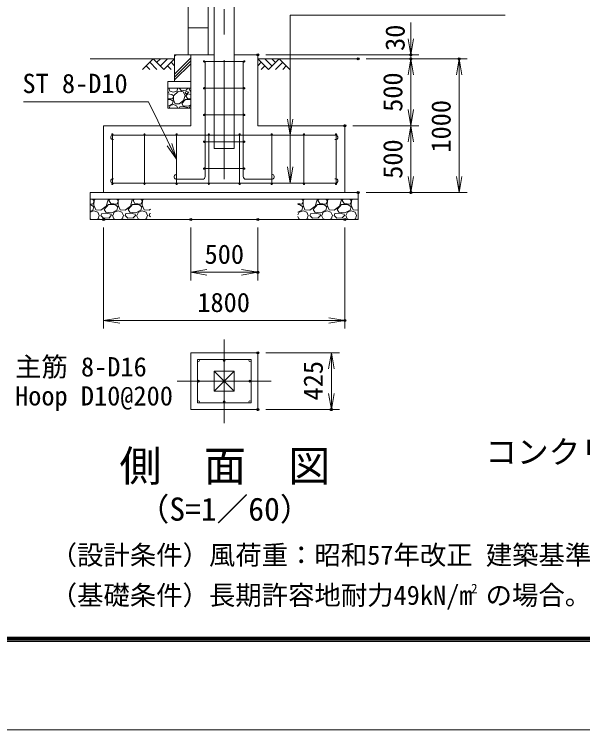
# Model space of a CAD drawing. Units: millimetres at full size, with parts at other scales. Extents: x -12600 to 12600, y -8910 to 8910.
# Drawn here: x -1269 to 2973, y -8910 to -3566 of the extents above; entities that cross this region are included whole.
import ezdxf
from ezdxf.enums import TextEntityAlignment as Align

# ---------------------------------------------------------------- set-up
doc = ezdxf.new("R2010")
doc.units = ezdxf.units.MM
doc.header["$LTSCALE"] = 30
doc.header["$PDMODE"] = 32
doc.header["$PDSIZE"] = 15
doc.linetypes.add('USER1', pattern=[50.8, 31.75, -6.35, 6.35, -6.35])
for name, color, linetype, lineweight in [('0-0_D-BMK', 2, 'USER1', 13), ('0-1_D-STR1', 1, 'Continuous', 18), ('0-2_D-BGD', 7, 'Continuous', 18), ('0-3_0', 7, 'Continuous', 18), ('0-4_D-DCR-HCH', 7, 'Continuous', 13), ('0-5_D-STR4', 7, 'Continuous', 18), ('0-6_D-STR3', 3, 'Continuous', 13), ('0-7_D-STR-DIM', 7, 'Continuous', 13), ('0-A_D-STR-TXT', 7, 'Continuous', 13), ('0-B_D-TTL-TXT', 7, 'Continuous', 13), ('0-C_D-TTL', 7, 'Continuous', 18)]:
    doc.layers.add(name, color=color, linetype=linetype, lineweight=lineweight)
doc.layers.add('0-8_Defpoints', color=253, linetype='Continuous')
doc.styles.add('ＭＳ ゴシック', font='')
doc.styles.get('ＭＳ ゴシック').set_extended_font_data('MS Gothic')

# ---------------------------------------------------------------- blocks, each defined once
blk = doc.blocks.new('_Open')
at = {"layer": '0-3_0'}
blk.add_line((-30, 5), (0, 0), dxfattribs=at)
blk.add_lwpolyline([(-30, -5), (0, 0), (-30, 0)], dxfattribs=at)

msp = doc.modelspace()

# ---------------------------------------------------------------- linework, layer by layer
at = {"layer": '0-0_D-BMK'}
for p, q in [((297.74, 2187.57), (297.74, -4668.32)), ((297.74, -5994.45), (297.74, -6619.45)), ((-52.26, -6306.95), (647.74, -6306.95))]:
    msp.add_line(p, q, dxfattribs=at)
at = {"layer": '0-1_D-STR1'}
for p, q in [((222.74, -6231.95), (372.74, -6381.95)), ((222.74, -6381.95), (372.74, -6231.95))]:
    msp.add_line(p, q, dxfattribs=at)
msp.add_lwpolyline([(222.74, 2159.55), (222.74, -4568.32), (372.74, -4568.32), (372.74, 2221.68)], dxfattribs=at)
msp.add_lwpolyline([(222.74, -6231.95), (222.74, -6381.95), (372.74, -6381.95), (372.74, -6231.95)], close=True, dxfattribs=at)
at = {"layer": '0-2_D-BGD'}
for p, q in [((27.74, -3668.32), (177.74, -3668.32)), ((-72.26, -3898.32), (-702.26, -3898.32)), ((222.74, -3868.32), (-72.26, -3868.32)), ((1297.74, -3898.32), (547.74, -3898.32))]:
    msp.add_line(p, q, dxfattribs=at)
at = {"layer": '0-3_0'}
for p, q in [((27.74, -3868.32), (27.74, -2868.32)), ((177.74, -3868.32), (177.74, -2868.32))]:
    msp.add_line(p, q, dxfattribs=at)
at = {"layer": '0-4_D-DCR-HCH'}
for p, q in [((-231.89, -3898.32), (-311.71, -3978.13)), ((-231.89, -3898.32), (-152.08, -3978.13)), ((-205.29, -3924.92), (-178.68, -3898.32)), ((-178.68, -3951.53), (-125.47, -3898.32)), ((-152.08, -3978.13), (-72.26, -3898.32)), ((-72.26, -3879.97), (-60.61, -3868.32)), ((-72.26, -4012.55), (47.74, -3892.55)), ((627.56, -3978.13), (547.74, -3898.32)), ((654.17, -3951.53), (600.95, -3898.32)), ((707.38, -3898.32), (627.56, -3978.13)), ((680.91, -3925.06), (654.17, -3898.32)), ((707.38, -3898.32), (787.2, -3978.13)), ((-285.11, -3951.53), (-258.38, -3978.13)), ((-258.5, -3924.92), (-205.04, -3978.13)), ((-125.47, -3951.53), (-98.74, -3978.13)), ((-98.86, -3924.92), (-72.26, -3951.41)), ((-72.26, -4034.65), (47.74, -3914.65)), ((-72.26, -4056.74), (47.74, -3936.74)), ((574.35, -3924.92), (547.74, -3951.41)), ((600.95, -3951.53), (574.23, -3978.13)), ((733.98, -3924.92), (680.53, -3978.13)), ((760.59, -3951.53), (733.86, -3978.13)), ((-116.08, -4149.11), (-122.26, -4147.05)), ((-122.26, -4152.82), (-116.08, -4149.11)), ((-93.58, -4165.61), (-122.26, -4161.31)), ((-116.08, -4119.11), (-107.08, -4140.11)), ((-114.58, -4119.11), (-114.24, -4118.32)), ((-107.08, -4140.11), (-81.58, -4147.61)), ((-81.58, -4176.11), (-93.58, -4165.61)), ((-81.58, -4147.61), (-56.08, -4140.11)), ((-45.58, -4143.11), (-80.08, -4174.61)), ((-56.08, -4140.11), (-48.58, -4119.11)), ((-48.95, -4118.32), (-48.58, -4119.11)), ((-9.58, -4146.11), (-45.58, -4143.11)), ((-38.08, -4119.11), (-37.78, -4118.32)), ((-21.58, -4137.11), (-38.08, -4119.11)), ((12.92, -4134.11), (-21.58, -4137.11)), ((6.92, -4173.11), (-9.58, -4146.11)), ((15.92, -4143.11), (5.42, -4147.61)), ((5.42, -4147.61), (11.42, -4162.61)), ((11.42, -4162.61), (33.92, -4149.11)), ((26.42, -4161.11), (11.42, -4176.11)), ((26.42, -4119.11), (12.92, -4134.11)), ((33.92, -4149.11), (15.92, -4143.11)), ((26.42, -4119.11), (26.26, -4118.32)), ((47.74, -4164.31), (26.42, -4161.11)), ((33.92, -4119.11), (42.92, -4140.11)), ((35.42, -4119.11), (35.76, -4118.32)), ((42.92, -4140.11), (47.74, -4141.53)), ((-122.26, -4194.63), (-89.08, -4198.61)), ((-122.26, -4201.61), (-102.58, -4201.61)), ((-102.58, -4201.61), (-83.08, -4215.11)), ((-89.08, -4198.61), (-81.58, -4185.11)), ((-83.08, -4215.11), (-89.08, -4236.11)), ((-80.08, -4174.61), (-81.58, -4206.11)), ((-81.58, -4185.11), (-81.58, -4176.11)), ((-81.58, -4206.11), (-69.58, -4234.61)), ((-38.08, -4236.11), (-5.08, -4210.61)), ((-18.58, -4231.61), (8.42, -4201.61)), ((-5.08, -4210.61), (6.92, -4173.11)), ((11.42, -4176.11), (23.42, -4194.11)), ((23.42, -4194.11), (47.74, -4197.03)), ((-120.58, -4252.61), (-122.26, -4252.48)), ((-89.08, -4236.11), (-120.58, -4252.61)), ((-114.24, -4268.32), (-105.58, -4248.11)), ((-105.58, -4248.11), (-81.58, -4240.61)), ((-81.58, -4240.61), (-57.58, -4249.61)), ((-69.58, -4234.61), (-38.08, -4236.11)), ((-57.58, -4249.61), (-48.95, -4268.32)), ((-37.78, -4268.32), (-33.58, -4257.11)), ((-5.08, -4254.11), (-33.58, -4257.11)), ((-8.08, -4249.61), (-18.58, -4231.61)), ((29.42, -4252.61), (-8.08, -4249.61)), ((24.92, -4261.61), (-5.08, -4254.11)), ((26.26, -4268.32), (24.92, -4261.61)), ((47.74, -4243.02), (29.42, -4252.61)), ((35.76, -4268.32), (44.42, -4248.11)), ((44.42, -4248.11), (47.74, -4247.08)), ((-674.37, -4956.9), (-684.18, -4948.32)), ((-683.37, -4983.9), (-674.37, -4967.7)), ((-672.57, -4955.1), (-674.37, -4992.9)), ((-674.37, -4967.7), (-674.37, -4956.9)), ((-665.13, -4948.32), (-672.57, -4955.1)), ((-582.57, -4998.3), (-568.17, -4953.3)), ((-568.17, -4953.3), (-571.21, -4948.32)), ((-554.18, -4948.32), (-562.77, -4956.9)), ((-562.77, -4956.9), (-548.37, -4978.5)), ((-494.37, -4956.9), (-504.18, -4948.32)), ((-503.37, -4983.9), (-494.37, -4967.7)), ((-492.57, -4955.1), (-494.37, -4992.9)), ((-494.37, -4967.7), (-494.37, -4956.9)), ((-485.13, -4948.32), (-492.57, -4955.1)), ((-402.57, -4998.3), (-388.17, -4953.3)), ((-388.17, -4953.3), (-391.21, -4948.32)), ((-374.18, -4948.32), (-382.77, -4956.9)), ((-382.77, -4956.9), (-368.37, -4978.5)), ((-314.37, -4956.9), (-324.18, -4948.32)), ((-323.37, -4983.9), (-314.37, -4967.7)), ((-312.57, -4955.1), (-314.37, -4992.9)), ((-314.37, -4967.7), (-314.37, -4956.9)), ((-305.13, -4948.32), (-312.57, -4955.1)), ((885.63, -4956.9), (875.82, -4948.32)), ((876.63, -4983.9), (885.63, -4967.7)), ((887.43, -4955.1), (885.63, -4992.9)), ((885.63, -4967.7), (885.63, -4956.9)), ((894.87, -4948.32), (887.43, -4955.1)), ((977.43, -4998.3), (991.83, -4953.3)), ((991.83, -4953.3), (988.79, -4948.32)), ((1005.82, -4948.32), (997.23, -4956.9)), ((997.23, -4956.9), (1011.63, -4978.5)), ((1065.63, -4956.9), (1055.82, -4948.32)), ((1056.63, -4983.9), (1065.63, -4967.7)), ((1067.43, -4955.1), (1065.63, -4992.9)), ((1065.63, -4967.7), (1065.63, -4956.9)), ((1074.87, -4948.32), (1067.43, -4955.1)), ((1157.43, -4998.3), (1171.83, -4953.3)), ((1171.83, -4953.3), (1168.79, -4948.32)), ((1185.82, -4948.32), (1177.23, -4956.9)), ((1177.23, -4956.9), (1191.63, -4978.5)), ((1245.63, -4956.9), (1235.82, -4948.32)), ((1236.63, -4983.9), (1245.63, -4967.7)), ((1247.43, -4955.1), (1245.63, -4992.9)), ((1245.63, -4967.7), (1245.63, -4956.9)), ((1254.87, -4948.32), (1247.43, -4955.1)), ((-702.26, -4981.64), (-683.37, -4983.9)), ((-702.26, -4987.5), (-699.57, -4987.5)), ((-699.57, -4987.5), (-676.17, -5003.7)), ((-676.17, -5003.7), (-683.37, -5028.9)), ((-674.37, -4992.9), (-659.97, -5027.1)), ((-622.17, -5028.9), (-582.57, -4998.3)), ((-598.77, -5023.5), (-566.37, -4987.5)), ((-566.37, -4987.5), (-519.57, -4987.5)), ((-548.37, -4978.5), (-503.37, -4983.9)), ((-519.57, -4987.5), (-496.17, -5003.7)), ((-496.17, -5003.7), (-503.37, -5028.9)), ((-494.37, -4992.9), (-479.97, -5027.1)), ((-442.17, -5028.9), (-402.57, -4998.3)), ((-418.77, -5023.5), (-386.37, -4987.5)), ((-386.37, -4987.5), (-339.57, -4987.5)), ((-368.37, -4978.5), (-323.37, -4983.9)), ((-339.57, -4987.5), (-316.17, -5003.7)), ((-316.17, -5003.7), (-323.37, -5028.9)), ((-314.37, -4992.9), (-299.97, -5027.1)), ((-262.17, -5028.9), (-252.26, -5021.25)), ((847.74, -4980.44), (876.63, -4983.9)), ((847.74, -4987.5), (860.43, -4987.5)), ((860.43, -4987.5), (883.83, -5003.7)), ((883.83, -5003.7), (876.63, -5028.9)), ((885.63, -4992.9), (900.03, -5027.1)), ((937.83, -5028.9), (977.43, -4998.3)), ((961.23, -5023.5), (993.63, -4987.5)), ((993.63, -4987.5), (1040.43, -4987.5)), ((1011.63, -4978.5), (1056.63, -4983.9)), ((1040.43, -4987.5), (1063.83, -5003.7)), ((1063.83, -5003.7), (1056.63, -5028.9)), ((1065.63, -4992.9), (1080.03, -5027.1)), ((1117.83, -5028.9), (1157.43, -4998.3)), ((1141.23, -5023.5), (1173.63, -4987.5)), ((1173.63, -4987.5), (1220.43, -4987.5)), ((1191.63, -4978.5), (1236.63, -4983.9)), ((1220.43, -4987.5), (1243.83, -5003.7)), ((1243.83, -5003.7), (1236.63, -5028.9)), ((1245.63, -4992.9), (1260.03, -5027.1)), ((-683.37, -5028.9), (-702.26, -5038.8)), ((-702.26, -5043.02), (-674.37, -5034.3)), ((-674.37, -5034.3), (-645.57, -5045.1)), ((-659.97, -5027.1), (-622.17, -5028.9)), ((-645.57, -5045.1), (-634.77, -5068.5)), ((-643.77, -5093.7), (-634.77, -5068.5)), ((-622.17, -5068.5), (-616.77, -5054.1)), ((-602.37, -5090.1), (-622.17, -5068.5)), ((-582.57, -5050.5), (-616.77, -5054.1)), ((-586.17, -5045.1), (-598.77, -5023.5)), ((-541.17, -5048.7), (-586.17, -5045.1)), ((-546.57, -5059.5), (-582.57, -5050.5)), ((-544.77, -5068.5), (-560.97, -5086.5)), ((-544.77, -5068.5), (-546.57, -5059.5)), ((-503.37, -5028.9), (-541.17, -5048.7)), ((-535.77, -5068.5), (-524.97, -5093.7)), ((-533.97, -5068.5), (-523.17, -5043.3)), ((-523.17, -5043.3), (-494.37, -5034.3)), ((-494.37, -5034.3), (-465.57, -5045.1)), ((-479.97, -5027.1), (-442.17, -5028.9)), ((-465.57, -5045.1), (-454.77, -5068.5)), ((-463.77, -5093.7), (-454.77, -5068.5)), ((-442.17, -5068.5), (-436.77, -5054.1)), ((-422.37, -5090.1), (-442.17, -5068.5)), ((-402.57, -5050.5), (-436.77, -5054.1)), ((-406.17, -5045.1), (-418.77, -5023.5)), ((-361.17, -5048.7), (-406.17, -5045.1)), ((-366.57, -5059.5), (-402.57, -5050.5)), ((-364.77, -5068.5), (-380.97, -5086.5)), ((-364.77, -5068.5), (-366.57, -5059.5)), ((-323.37, -5028.9), (-361.17, -5048.7)), ((-355.77, -5068.5), (-344.97, -5093.7)), ((-353.97, -5068.5), (-343.17, -5043.3)), ((-343.17, -5043.3), (-314.37, -5034.3)), ((-314.37, -5034.3), (-285.57, -5045.1)), ((-299.97, -5027.1), (-262.17, -5028.9)), ((-285.57, -5045.1), (-274.77, -5068.5)), ((-283.77, -5093.7), (-274.77, -5068.5)), ((-262.17, -5068.5), (-256.77, -5054.1)), ((-252.26, -5079.31), (-262.17, -5068.5)), ((-252.26, -5053.63), (-256.77, -5054.1)), ((876.63, -5028.9), (847.74, -5044.04)), ((847.74, -5064.52), (856.83, -5043.3)), ((856.83, -5043.3), (885.63, -5034.3)), ((885.63, -5034.3), (914.43, -5045.1)), ((900.03, -5027.1), (937.83, -5028.9)), ((914.43, -5045.1), (925.23, -5068.5)), ((916.23, -5093.7), (925.23, -5068.5)), ((937.83, -5068.5), (943.23, -5054.1)), ((957.63, -5090.1), (937.83, -5068.5)), ((977.43, -5050.5), (943.23, -5054.1)), ((973.83, -5045.1), (961.23, -5023.5)), ((1018.83, -5048.7), (973.83, -5045.1)), ((1013.43, -5059.5), (977.43, -5050.5)), ((1015.23, -5068.5), (999.03, -5086.5)), ((1015.23, -5068.5), (1013.43, -5059.5)), ((1056.63, -5028.9), (1018.83, -5048.7)), ((1024.23, -5068.5), (1035.03, -5093.7)), ((1026.03, -5068.5), (1036.83, -5043.3)), ((1036.83, -5043.3), (1065.63, -5034.3)), ((1065.63, -5034.3), (1094.43, -5045.1)), ((1080.03, -5027.1), (1117.83, -5028.9)), ((1094.43, -5045.1), (1105.23, -5068.5)), ((1096.23, -5093.7), (1105.23, -5068.5)), ((1117.83, -5068.5), (1123.23, -5054.1)), ((1137.63, -5090.1), (1117.83, -5068.5)), ((1157.43, -5050.5), (1123.23, -5054.1)), ((1153.83, -5045.1), (1141.23, -5023.5)), ((1198.83, -5048.7), (1153.83, -5045.1)), ((1193.43, -5059.5), (1157.43, -5050.5)), ((1195.23, -5068.5), (1179.03, -5086.5)), ((1195.23, -5068.5), (1193.43, -5059.5)), ((1236.63, -5028.9), (1198.83, -5048.7)), ((1204.23, -5068.5), (1215.03, -5093.7)), ((1206.03, -5068.5), (1216.83, -5043.3)), ((1216.83, -5043.3), (1245.63, -5034.3)), ((1245.63, -5034.3), (1274.43, -5045.1)), ((1260.03, -5027.1), (1297.74, -5028.9)), ((1274.43, -5045.1), (1285.23, -5068.5)), ((1276.23, -5093.7), (1285.23, -5068.5)), ((-702.26, -5094.5), (-689.28, -5098.32)), ((-659.45, -5098.32), (-643.77, -5093.7)), ((-631.17, -5097.3), (-632.28, -5098.32)), ((-619.01, -5098.32), (-631.17, -5097.3)), ((-560.97, -5086.5), (-602.37, -5090.1)), ((-557.37, -5097.3), (-559.73, -5098.32)), ((-554.33, -5098.32), (-557.37, -5097.3)), ((-524.97, -5093.7), (-509.28, -5098.32)), ((-479.45, -5098.32), (-463.77, -5093.7)), ((-451.17, -5097.3), (-452.28, -5098.32)), ((-439.01, -5098.32), (-451.17, -5097.3)), ((-380.97, -5086.5), (-422.37, -5090.1)), ((-377.37, -5097.3), (-379.73, -5098.32)), ((-374.33, -5098.32), (-377.37, -5097.3)), ((-344.97, -5093.7), (-329.28, -5098.32)), ((-299.45, -5098.32), (-283.77, -5093.7)), ((-271.17, -5097.3), (-272.28, -5098.32)), ((-259.01, -5098.32), (-271.17, -5097.3)), ((847.74, -5076.69), (855.03, -5093.7)), ((855.03, -5093.7), (870.72, -5098.32)), ((900.55, -5098.32), (916.23, -5093.7)), ((928.83, -5097.3), (927.72, -5098.32)), ((940.99, -5098.32), (928.83, -5097.3)), ((999.03, -5086.5), (957.63, -5090.1)), ((1002.63, -5097.3), (1000.27, -5098.32)), ((1005.67, -5098.32), (1002.63, -5097.3)), ((1035.03, -5093.7), (1050.72, -5098.32)), ((1080.55, -5098.32), (1096.23, -5093.7)), ((1108.83, -5097.3), (1107.72, -5098.32)), ((1120.99, -5098.32), (1108.83, -5097.3)), ((1179.03, -5086.5), (1137.63, -5090.1)), ((1182.63, -5097.3), (1180.27, -5098.32)), ((1185.67, -5098.32), (1182.63, -5097.3)), ((1215.03, -5093.7), (1230.72, -5098.32)), ((1260.55, -5098.32), (1276.23, -5093.7)), ((1288.83, -5097.3), (1287.72, -5098.32)), ((1297.74, -5098.04), (1288.83, -5097.3))]:
    msp.add_line(p, q, dxfattribs=at)
msp.add_lwpolyline([(8.42, -4201.61), (47.42, -4201.61), (47.74, -4201.83)], dxfattribs=at)
at = {"layer": '0-5_D-STR4'}
for p, q in [((-72.26, -3868.32), (-72.26, -4068.32)), ((47.74, -4398.32), (47.74, -3868.32)), ((547.74, -3868.32), (372.74, -3868.32)), ((547.74, -4398.32), (547.74, -3868.32)), ((47.74, -4068.32), (-122.26, -4068.32)), ((-122.26, -4068.32), (-122.26, -4268.32)), ((47.74, -4118.32), (-122.26, -4118.32)), ((47.74, -4268.32), (-122.26, -4268.32)), ((47.74, -4398.32), (-602.26, -4398.32)), ((-602.26, -4898.32), (-602.26, -4398.32)), ((547.74, -4398.32), (1197.74, -4398.32)), ((1197.74, -4898.32), (1197.74, -4398.32)), ((1297.74, -4898.32), (-702.26, -4898.32)), ((-702.26, -4898.32), (-702.26, -5098.32)), ((1297.74, -4898.32), (1297.74, -5098.32)), ((1297.74, -4948.32), (-702.26, -4948.32)), ((1297.74, -5098.32), (-702.26, -5098.32))]:
    msp.add_line(p, q, dxfattribs=at)
msp.add_lwpolyline([(47.74, -6094.45), (47.74, -6519.45), (547.74, -6519.45), (547.74, -6094.45)], close=True, dxfattribs=at)
at = {"layer": '0-6_D-STR3'}
for p, q in [((447.74, -3918.32), (147.74, -3918.32)), ((155.74, -4778.65), (155.74, -3918.32)), ((297.74, -3918.32), (297.74, -4798.65)), ((439.74, -4778.65), (439.74, -3918.32)), ((447.74, -4118.32), (147.74, -4118.32)), ((447.74, -4318.32), (147.74, -4318.32)), ((-537.26, -4833.32), (-537.26, -4463.32)), ((-537.26, -4469.82), (1132.74, -4469.82)), ((-297.26, -4833.32), (-297.26, -4463.32)), ((-57.26, -4833.32), (-57.26, -4463.32)), ((182.74, -4833.32), (182.74, -4463.32)), ((412.74, -4833.32), (412.74, -4463.32)), ((652.74, -4833.32), (652.74, -4463.32)), ((892.74, -4833.32), (892.74, -4463.32)), ((1132.74, -4833.32), (1132.74, -4463.32)), ((447.74, -4518.32), (147.74, -4518.32)), ((447.74, -4718.32), (147.74, -4718.32)), ((135.74, -4798.65), (-57.27, -4798.65)), ((459.74, -4798.65), (652.75, -4798.65)), ((-537.26, -4826.82), (1132.74, -4826.82))]:
    msp.add_line(p, q, dxfattribs=at)
msp.add_lwpolyline([(97.74, -6144.45), (97.74, -6469.45), (497.74, -6469.45), (497.74, -6144.45)], close=True, dxfattribs=at)
for centre, radius in [((147.74, -3918.32), 5), ((447.74, -3918.32), 5), ((147.74, -4118.32), 5), ((447.74, -4118.32), 5), ((147.74, -4318.32), 5), ((447.74, -4318.32), 5), ((-537.26, -4463.32), 5), ((-297.26, -4463.32), 5), ((-57.26, -4463.32), 5), ((182.74, -4463.32), 5), ((412.74, -4463.32), 5), ((652.74, -4463.32), 5), ((892.74, -4463.32), 5), ((1132.74, -4463.32), 5), ((147.74, -4518.32), 5), ((447.74, -4518.32), 5), ((147.74, -4718.32), 5), ((447.74, -4718.32), 5), ((-537.26, -4833.32), 5), ((-297.26, -4833.32), 5), ((-57.26, -4833.32), 5), ((182.74, -4833.32), 5), ((412.74, -4833.32), 5), ((652.74, -4833.32), 5), ((892.74, -4833.32), 5), ((1132.74, -4833.32), 5), ((105.74, -6152.45), 8), ((297.74, -6152.45), 8), ((489.74, -6152.45), 8), ((105.74, -6306.95), 8), ((489.74, -6306.95), 8), ((105.74, -6461.45), 8), ((297.74, -6461.45), 8), ((489.74, -6461.45), 8)]:
    msp.add_circle(centre, radius, dxfattribs=at)
for centre, radius, start, end in [((-533.03, -4485.81), 16.55, 104.8143, 289.60849), ((1128.51, -4485.81), 16.55, 250.39151, 75.1857), ((-533.03, -4810.82), 16.55, 70.39151, 255.1857), ((-56.44, -4779.99), 18.68, 111.66589, 272.52545), ((135.74, -4778.65), 20, 270, 0), ((459.74, -4778.65), 20, 180, 270), ((651.93, -4779.99), 18.68, 267.47455, 68.33411), ((1128.51, -4810.82), 16.55, 284.8143, 109.60849)]:
    msp.add_arc(centre, radius, start, end, dxfattribs=at)
at = {"layer": '0-7_D-STR-DIM'}
for p, q in [((1690.74, -3748.32), (1690.74, -3628.32)), ((607.74, -3868.32), (1750.74, -3868.32)), ((1357.74, -3898.32), (1750.74, -3898.32)), ((1357.74, -3898.32), (1750.74, -3898.32)), ((1357.74, -3898.32), (2110.74, -3898.32)), ((1690.74, -3898.32), (1690.74, -3868.32)), ((1690.74, -4398.32), (1690.74, -3898.32)), ((2050.74, -4898.32), (2050.74, -3898.32)), ((1690.74, -4018.32), (1690.74, -4138.32)), ((1257.74, -4398.32), (1750.74, -4398.32)), ((1257.74, -4398.32), (1750.74, -4398.32)), ((1690.74, -4398.32), (1690.74, -4898.32)), ((1357.74, -4898.32), (1750.74, -4898.32)), ((1357.74, -4898.32), (2110.74, -4898.32)), ((-602.26, -5158.32), (-602.26, -5913.66)), ((47.74, -5158.32), (47.74, -5553.66)), ((547.74, -5158.32), (547.74, -5553.66)), ((1197.74, -5158.32), (1197.74, -5913.66)), ((47.74, -5493.66), (547.74, -5493.66)), ((-602.26, -5853.66), (1197.74, -5853.66)), ((607.74, -6094.45), (1157.12, -6094.45)), ((1097.12, -6094.45), (1097.12, -6519.45)), ((607.74, -6519.45), (1157.12, -6519.45))]:
    msp.add_line(p, q, dxfattribs=at)
at = {"layer": '0-8_Defpoints'}
for p in [(547.74, -3868.32), (1297.74, -3898.32), (1690.74, -3868.32), (1690.74, -3898.32), (2050.74, -3898.32), (1197.74, -4398.32), (1297.74, -4898.32), (1690.74, -4898.32), (-602.26, -5098.32), (47.74, -5098.32), (547.74, -5098.32), (1197.74, -5098.32), (547.74, -5493.66), (1197.74, -5853.66), (547.74, -6094.45), (547.74, -6519.45), (1097.12, -6519.45)]:
    msp.add_point(p, dxfattribs=at)
at = {"layer": '0-A_D-STR-TXT'}
msp.add_line((789.46, -3573.21), (789.46, -4467.82), dxfattribs=at)
for points in [[(2395.03, -3573.21), (789.46, -3573.21), (789.46, -4824.82)], [(-1200.46, -4219.17), (-268, -4219.17), (-58.14, -4646.52)]]:
    msp.add_lwpolyline(points, dxfattribs=at)
at = {"layer": '0-C_D-TTL', "color": 2}
msp.add_lwpolyline([(-12600, 8910), (12600, 8910), (12600, -8910), (-12600, -8910)], close=True, dxfattribs=at)
at = {"layer": '0-C_D-TTL'}
for points in [[(-11790, 8250), (11790, 8250), (11790, -8250), (-11790, -8250)], [(-11782.5, 8242.5), (11782.5, 8242.5), (11782.5, -8242.5), (-11782.5, -8242.5)], [(-11775, 8235), (11775, 8235), (11775, -8235), (-11775, -8235)], [(-11767.5, 8227.5), (11767.5, 8227.5), (11767.5, -8227.5), (-11767.5, -8227.5)], [(-11760, 8220), (11760, 8220), (11760, -8220), (-11760, -8220)]]:
    msp.add_lwpolyline(points, close=True, dxfattribs=at)

# ---------------------------------------------------------------- block references
at = {"layer": '0-7_D-STR-DIM', "xscale": 4, "yscale": 4}
for p, rotation in [((1690.74, -3868.32), 270), ((1690.74, -3898.32), 90), ((1690.74, -3898.32), 90), ((2050.74, -3898.32), 90), ((1690.74, -4398.32), 270), ((1690.74, -4398.32), 90), ((1690.74, -4898.32), 270), ((2050.74, -4898.32), 270), ((47.74, -5493.66), 180), ((-602.26, -5853.66), 180), ((1097.12, -6094.45), 90), ((1097.12, -6519.45), 270)]:
    msp.add_blockref('_Open', p, dxfattribs=dict(at, rotation=rotation))
for p in [(547.74, -5493.66), (1197.74, -5853.66)]:
    msp.add_blockref('_Open', p, dxfattribs=at)
at = {"layer": '0-A_D-STR-TXT', "xscale": 4, "yscale": 4}
for p, rotation in [((789.46, -4469.82), 270), ((-57.26, -4648.32), 296.15398), ((789.46, -4826.82), 270)]:
    msp.add_blockref('_Open', p, dxfattribs=dict(at, rotation=rotation))

# ---------------------------------------------------------------- texts
at = {"layer": '0-7_D-STR-DIM', "style": 'ＭＳ ゴシック'}
for s, p in [('30', (1687.56, -3839.73)), ('500', (1670.49, -4294.98)), ('1000', (2030.49, -4599.07)), ('500', (1670.49, -4794.98)), ('425', (1076.88, -6450.52))]:
    msp.add_text(s, height=144.3, rotation=90, dxfattribs=at).set_placement(p, align=Align.BOTTOM_LEFT)
for s, p in [('500', (151.08, -5473.42)), ('1800', (96.98, -5833.42))]:
    msp.add_text(s, height=144.3, dxfattribs=at).set_placement(p, align=Align.BOTTOM_LEFT)
at = {"layer": '0-A_D-STR-TXT', "style": 'ＭＳ ゴシック'}
for s, p in [('ST 8-D10', (-1208.08, -4198.16)), ('主筋 8-D16', (-1262.98, -6314.68)), ('Hoop D10@200', (-1262.98, -6531.68))]:
    msp.add_text(s, height=144.3, dxfattribs=at).set_placement(p, align=Align.BOTTOM_LEFT)
at = {"layer": '0-B_D-TTL-TXT', "style": 'ＭＳ ゴシック'}
for s, height, p in [('コンクリートブロック配筋図', 173.1, (2246.67, -6973.31)), ('側\u3000面\u3000図', 230.9, (-484.53, -7124.85)), ('（S=1／60）', 173.1, (-348.08, -7400.79)), ('（設計条件）風荷重：昭和57年改正 建築基準法・同施行令に基づく風圧力に準拠。', 144.3, (-997.35, -7720.81)), ('（基礎条件）長期許容地耐力49kN/m の場合。', 144.3, (-997.35, -8020.81)), ('2', 72.16, (2139.07, -7913.38))]:
    msp.add_text(s, height=height, dxfattribs=at).set_placement(p, align=Align.BOTTOM_LEFT)

doc.saveas('drawing.dxf')
